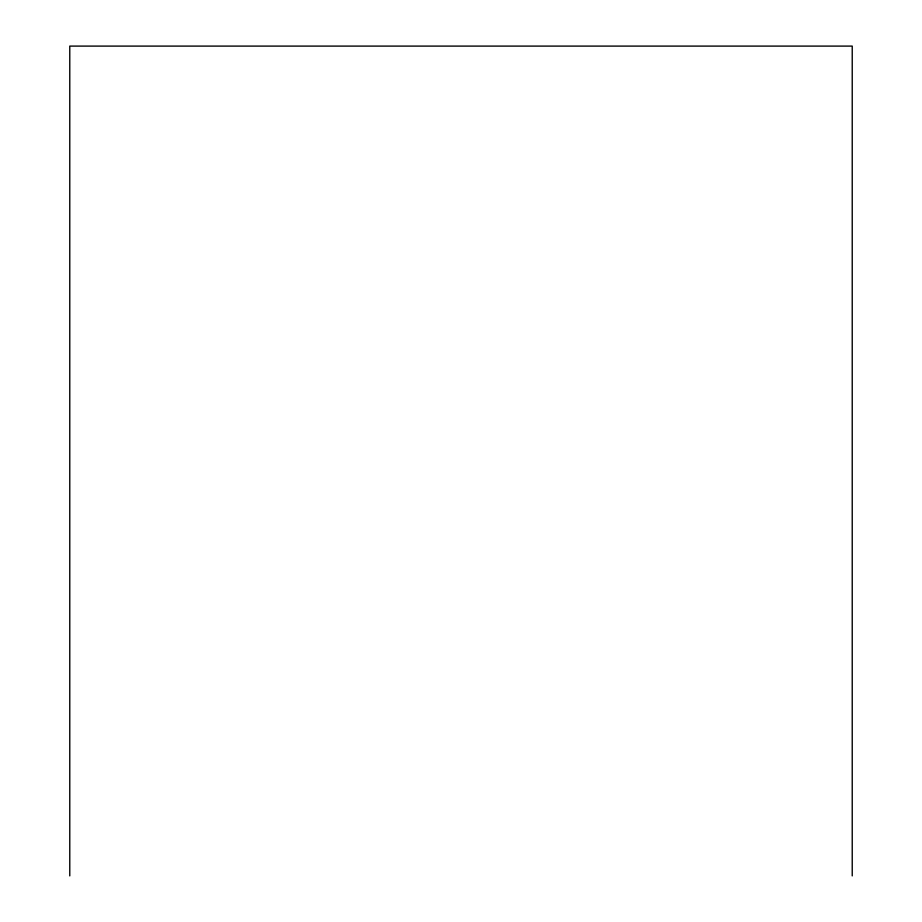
<?xml version="1.0" encoding="UTF-8"?>
<svg xmlns="http://www.w3.org/2000/svg" width="922" height="922" viewBox="0 0 922 922"><rect width="100%" height="100%" fill="white"/><g stroke="black" fill="none" stroke-linecap="round" stroke-linejoin="round"><path stroke-width="1.38" d="M852.228 875.9L852.228 46.1L69.772 46.1L69.772 875.9"/></g></svg>
